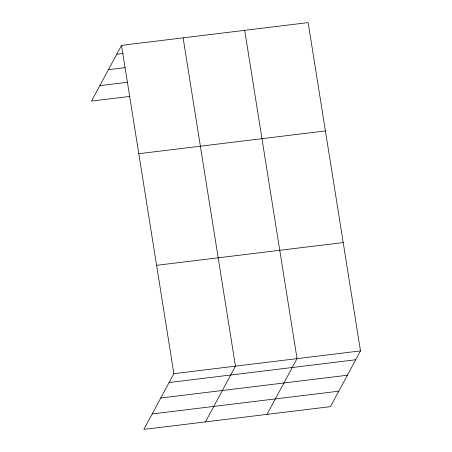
<?xml version="1.0" encoding="UTF-8"?>
<svg xmlns="http://www.w3.org/2000/svg" width="452" height="452" viewBox="0 0 452 452"><rect width="100%" height="100%" fill="white"/><g stroke="black" fill="none" stroke-linecap="round" stroke-linejoin="round"><path stroke-width="0.68" d="M121.52 45.358L173.867 373.663L143.855 429.4L330.48 406.642L360.487 350.905L308.145 22.6L121.52 45.358L91.513 101.095L130.001 96.406M205.44 421.891L235.452 366.154L183.111 37.849M267.025 414.377L297.037 358.639L244.696 30.34M116.752 54.223L123.046 53.455M108.423 69.693L125.215 67.642M99.841 85.631L127.831 82.213M138.798 153.703L325.417 130.939M156.59 265.324L343.215 242.56M173.867 373.663L360.487 350.905M169.093 382.528L355.718 359.769M160.765 397.997L347.385 375.233M152.183 413.93L338.808 391.172"/></g></svg>
